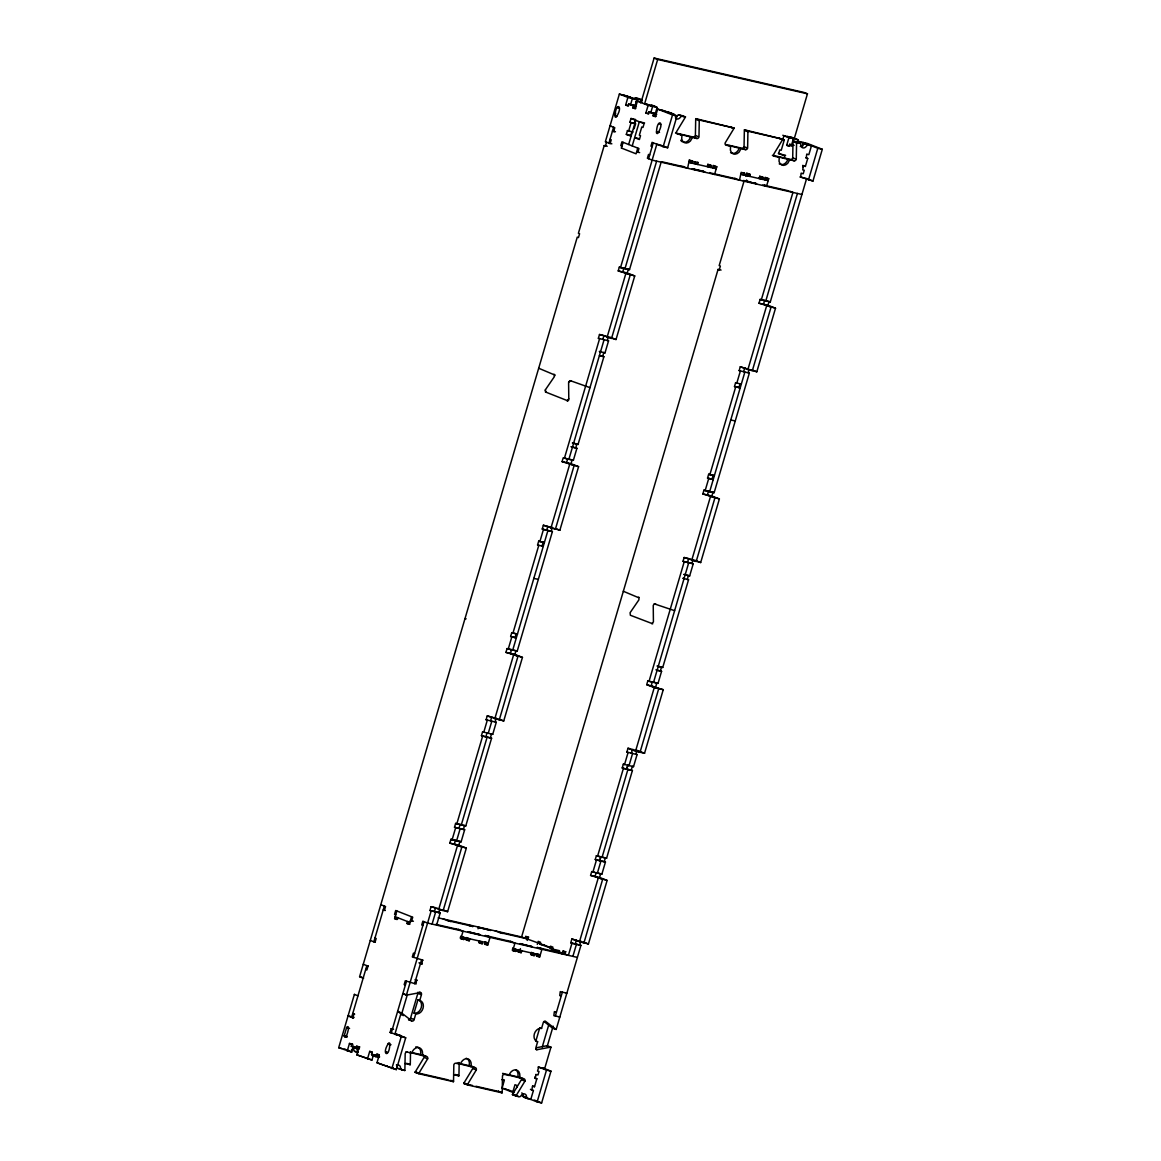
<?xml version="1.0" encoding="UTF-8"?>
<svg xmlns="http://www.w3.org/2000/svg" width="1161" height="1161" viewBox="0 0 1161 1161"><rect width="100%" height="100%" fill="white"/><g stroke="black" fill="none" stroke-linecap="round" stroke-linejoin="round"><path stroke-width="1.5" d="M398.658 1068.628L404.783 1070.515A1.988 1.524 -68.6 0 0 404.884 1069.963L405.174 1053.651A1.988 1.524 -68.6 0 1 407.235 1052.084L411.734 1053.114A6.981 5.355 -68.6 0 1 418.947 1047.643A6.981 5.355 -68.6 0 1 422.212 1055.523L426.711 1056.554A1.988 1.524 -68.6 0 1 427.654 1058.803L418.918 1073.185A1.988 1.524 -68.6 0 0 418.686 1073.707L415.116 1072.314A1.988 1.524 -68.6 0 1 415.348 1071.777L424.084 1057.395A1.988 1.524 -68.6 0 0 423.141 1055.146L411.778 1052.534M410.53 1051.91L410.297 1064.144A1.988 1.524 -68.6 0 1 410.21 1064.71L404.986 1063.505M418.686 1073.707L453.443 1081.689A1.988 1.524 -68.6 0 0 453.53 1081.123L453.835 1064.811A1.988 1.524 -68.6 0 1 455.896 1063.244L460.38 1064.274A6.981 5.355 -68.6 0 1 467.593 1058.803A6.981 5.355 -68.6 0 1 470.873 1066.683L475.371 1067.714A1.988 1.524 -68.6 0 1 476.3 1069.963L467.564 1084.345A1.988 1.524 -68.6 0 0 467.346 1084.867L463.776 1083.474A1.988 1.524 -68.6 0 1 463.994 1082.937L472.73 1068.555A1.988 1.524 -68.6 0 0 472.063 1066.408M459.175 1063.07L458.958 1075.304A1.988 1.524 -68.6 0 1 458.856 1075.87L453.646 1074.665M467.346 1084.867L502.089 1092.849A1.988 1.524 -68.6 0 0 502.191 1092.283L502.481 1075.971A1.988 1.524 -68.6 0 1 504.542 1074.404L509.04 1075.434A6.981 5.355 -68.6 0 1 516.253 1069.963A6.981 5.355 -68.6 0 1 519.518 1077.843L524.017 1078.874A1.988 1.524 -68.6 0 1 524.961 1081.123L516.224 1095.505A1.988 1.524 -68.6 0 0 515.992 1096.028L512.422 1094.634A1.988 1.524 -68.6 0 1 512.654 1094.097L521.391 1079.715A1.988 1.524 -68.6 0 0 521.173 1077.974M675.499 132.993L693.335 137.085A1.988 1.524 -68.6 0 0 695.395 135.532L695.7 119.206A2.003 1.538 -68.6 0 1 695.802 118.654L734.115 128.029A2.003 1.538 -68.6 0 1 733.897 128.552L725.161 142.934A1.988 1.524 -68.6 0 0 726.089 145.183L730.588 146.213L730.385 150.132A6.981 5.355 -68.6 0 0 739.093 152.135L741.066 148.623L745.565 149.653A1.988 1.524 -68.6 0 0 747.626 148.086L747.916 131.773A2.003 1.538 -68.6 0 1 748.018 131.208L744.448 129.814A2.003 1.538 -68.6 0 0 744.346 130.366L744.056 146.692A1.988 1.524 -68.6 0 1 741.995 148.245L725.77 144.53M695.802 118.654L699.372 120.047A2.003 1.538 -68.6 0 0 699.27 120.613L698.966 136.925A1.988 1.524 -68.6 0 1 696.905 138.493L680.143 134.357L681.928 135.053L681.725 138.972A6.981 5.355 -68.6 0 0 690.447 140.974L692.42 137.462M772.805 155.313L790.641 159.42A1.988 1.524 -68.6 0 0 792.702 157.852L793.007 141.54A2.003 1.538 -68.6 0 1 793.108 140.974L796.678 141.889L797.302 143.296M793.108 140.974L796.678 142.368A2.003 1.538 -68.6 0 0 796.577 142.934L796.272 159.246A1.988 1.524 -68.6 0 1 794.211 160.813L777.449 156.677L779.234 157.374L779.031 161.292A6.981 5.355 -68.6 0 0 787.753 163.295L789.727 159.783M566.96 400.618L567.787 400.806L545.525 391.997L545.452 389.69L554.261 376.832L554.348 374.829L538.675 368.24M652.714 623.791L630.365 615.257L630.089 612.718L638.898 599.86L638.985 597.842L623.312 591.254M344.149 1035.931C345.615 1041.344 348.721 1029.415 348.344 1028.457A1.495 0.958 -77.1 0 0 347.879 1026.672A1.495 0.958 -77.1 0 0 346.558 1027.761L344.149 1035.931L347.154 1036.628M567.236 400.676L568.788 398.862L568.6 382.462L570.719 380.779M674.614 610.671L654.223 603.836L653.237 605.491L653.425 621.89L651.872 623.704M353.51 1045.988L351.725 1052.098L338.693 1047.715L354.381 994.411L357.951 995.804M360.65 976.952L363.625 978.128A1.988 1.524 -68.6 0 1 363.175 978.099L359.605 976.706L577.278 237.105L578.468 237.57L579.586 233.753L578.396 233.288L604.213 145.56L607.218 146.242M630.002 96.987L619.379 94.056L605.345 141.744L610.105 143.616L611.223 139.799L610.033 139.335M606.535 142.208L605.403 146.025L604.213 145.56M615.678 113.372L615.083 115.418A1.495 0.958 -77.1 0 0 615.548 117.203A1.495 0.958 -77.1 0 0 616.868 116.129C623.472 105.404 615.664 101.863 615.083 115.418L616.868 116.129M384.364 906.073L373.842 941.832L375.337 942.181M613.588 127.246L608.915 143.137L611.862 143.819M353.568 1017.965L352.813 1017.791L353.931 1013.988L352.741 1013.509M385.191 910.529L384.436 910.355L385.554 906.538L380.793 904.666M614.401 131.701L613.661 131.527L614.779 127.71L610.018 125.852L610.918 126.056M347.226 1051.068L349.476 1043.434L352.712 1044.174M636.112 105.782L628.594 104.069L628.043 105.97L625.663 105.041L627.898 97.408L619.379 94.056M359.417 1048.92L351.29 1046.279L351.856 1044.378L349.476 1043.434M630.612 104.548L632.397 98.438L623.863 95.086M356.05 1048.151L356.616 1046.235L359.852 1046.99M641.917 102.183L637.418 101.152L635.183 108.771L632.803 107.842L633.355 105.927L628.594 104.069M397.57 917.64L397.004 919.541L394.624 918.612L396.859 910.979M621.411 148.057L623.094 142.324M631.091 136.243L626.33 134.386L627.462 130.569L633.137 132.064M629.886 122.297L631.004 118.48L635.502 119.51L634.385 123.327L635.575 123.806L629.886 122.297L634.385 123.327M635.111 105.578L636.91 99.469L627.433 96.494M373.291 1055.465L371.941 1060.037L356.746 1054.798L358.996 1047.178L356.616 1046.235M631.076 122.761L628.652 131.033L627.462 130.569M631.932 131.585L630.829 135.416L626.33 134.386M628.652 144.515L635.764 120.352M641.003 102.56L654.107 58.05L803.891 92.416L807.461 93.809L794.356 138.319L783.878 135.91L782.746 139.726L784.241 140.075L781.251 150.248L779.757 149.9L778.639 153.716L785.62 155.313M634.109 128.755L635.56 123.792M632.223 145.923L639.334 121.76L644.587 122.964M654.107 58.05L657.677 59.458L644.573 103.953L655.065 106.362L651.495 104.954M411.545 916.74L409.296 924.374L406.916 923.445L407.482 921.529L410.486 922.211M367.456 1059.006L369.706 1051.387L372.202 1051.953M656.328 113.734L648.825 112.007L648.259 113.909L645.879 112.98L648.128 105.346L637.418 101.152M637.766 148.086L636.083 153.818L621.411 148.057M379.647 1056.858L371.52 1054.217L372.086 1052.316L369.706 1051.387M650.842 112.486L652.627 106.377L646.503 103.982M376.28 1056.089L376.846 1054.188L379.342 1054.754M667.096 112.066L671.609 113.11L657.648 109.09L655.399 116.724L653.019 115.781L653.585 113.88L648.825 112.007M654.891 115.055L657.141 107.422L652.54 105.622M396.177 1034.088L405.697 1037.832L396.336 1069.615L376.977 1062.75L379.212 1055.117L376.846 1054.188M405.697 1037.832L390.096 1032.434L391.213 1028.631L391.968 1028.791M391.286 1032.913L406.495 981.248M413.505 957.404L424.026 921.645M648.578 158.723L653.251 142.832M389.791 1044.74C389.211 1058.295 381.403 1054.754 388.006 1044.029A1.495 0.958 -77.1 0 1 389.327 1042.955A1.495 0.958 -77.1 0 1 389.791 1044.74L388.006 1044.029L391.01 1044.726M658.316 132.398C664.919 121.687 657.111 118.146 656.531 131.701A1.495 0.958 -77.1 0 0 656.995 133.486A1.495 0.958 -77.1 0 0 658.316 132.398L656.531 131.701L659.521 132.383M436.594 925.114L440.15 913.025L429.962 910.5L431.094 906.683L435.578 907.713L434.461 911.53L435.651 911.995L432.095 924.083M431.094 906.683L447.609 911.704L466.33 848.125L449.8 843.104L450.932 839.301L461.106 841.827L464.661 829.738L454.502 827.227L455.62 823.41L465.779 825.935L491.596 738.193L481.438 735.668L482.57 731.851L492.714 734.376L496.269 722.287L495.079 721.823L496.197 718.006M482.57 731.851L483.745 732.315L487.286 720.241L486.096 719.776L487.228 715.96L490.218 716.642M487.228 715.96L503.729 720.966L522.45 657.387L505.935 652.38L507.067 648.564L517.225 651.089L552.404 531.564L542.245 529.039L543.363 525.222L555.393 529.213L574.085 465.634L566.553 462.673M510.637 636.489L516.297 637.984L510.637 636.489L511.754 632.672L517.443 634.167L511.754 632.672M512.944 633.137L538.762 545.409L537.572 544.944L538.704 541.128L544.364 542.622L538.704 541.128M543.363 525.222L559.863 530.243L578.584 466.664L562.069 461.643L563.201 457.826L573.36 460.351L576.915 448.277L571.241 446.782L576.915 448.277M564.391 458.305L599.569 338.78L598.379 338.301L599.497 334.499L603.996 335.529L602.864 339.331L604.054 339.81L568.875 459.335L564.696 458.174M599.497 334.499L616.027 339.52L634.733 275.941L618.203 270.919L619.335 267.103L629.509 269.628L661.131 162.177M406.263 994.861L403.288 993.7A1.988 1.524 -68.6 0 1 402.838 993.685L406.408 995.079L431.152 910.964M461.106 841.827L452.108 839.766L455.663 827.677L454.502 827.227M465.779 825.935L456.81 823.875L482.628 736.132L481.438 735.668M517.225 651.089L508.257 649.028L511.812 636.954M539.88 541.592L543.435 529.503L542.245 529.039M629.509 269.628L620.525 267.567L656.821 144.225L661.32 145.256M401.445 1014.685L407.38 994.498M515.121 637.52L516.253 633.703M543.188 542.158L542.071 545.975L543.261 546.439L537.572 544.944M547.832 526.252L546.729 530.069L547.919 530.533L512.741 650.058L511.537 649.594L510.434 653.411L517.966 656.371L499.259 719.951L491.698 716.976L490.595 720.807L491.785 721.271L488.23 733.346L487.04 732.881L485.937 736.698L487.127 737.162L461.309 824.905L460.09 824.426L458.987 828.257L460.162 828.707L456.607 840.796L455.417 840.332L454.299 844.134L461.831 847.095L443.125 910.674L437.087 908.308M566.568 462.673L567.671 458.856M414.55 983.686L421.574 959.842M656.633 161.147L625.01 268.597L623.82 268.133L622.702 271.95L630.234 274.91L611.528 338.475L605.491 336.109M400.574 1036.642L400.85 1035.685L395.785 1033.943M405.363 985.065L404.173 984.601L405.305 980.784L416.044 984.02L416.581 979.986M419.847 963.427L421.951 964.007L422.473 959.958M391.852 1068.584L401.198 1036.802M438.626 909.643L457.332 846.064M494.76 718.92L513.467 655.341M550.894 528.182L569.616 464.603M607.029 337.445L625.75 273.88M662.147 110.121L677.023 115.955L667.662 147.752L663.163 146.721L672.524 114.924L657.648 109.09M440.15 913.025L438.96 912.561L439.7 910.021M466.33 848.125L458.784 845.164L459.916 841.362M463.471 829.273L464.589 825.456M490.406 737.728L491.538 733.912L492.714 734.376M522.45 657.387L514.904 654.427L516.035 650.624M551.214 531.099L552.331 527.283M578.584 466.664L571.038 463.703L572.17 459.887L569.166 459.205M575.74 447.812L576.857 443.995L572.373 442.965L578.047 444.46L603.88 356.732L599.686 355.571M602.69 356.267L603.807 352.451L604.997 352.915L608.553 340.841L607.363 340.362L608.103 337.822M634.733 275.941L627.201 272.98L628.319 269.163M417.916 992.249A1.988 1.524 -68.6 0 1 417.858 993.337L410.559 1018.139A1.988 1.524 -68.6 0 1 408.498 1019.706L409.093 1019.938M415.812 1013.814L414.027 1013.118L417.96 999.766L419.745 1000.463A6.981 5.355 -68.6 0 1 423.025 1008.343A6.981 5.355 -68.6 0 1 415.812 1013.814L414.129 1019.547A1.988 1.524 -68.6 0 1 412.068 1021.1L401.59 1012.972A1.988 1.524 -68.6 0 0 401.184 1012.784L394.856 1034.306L400.85 1035.685M419.745 1000.463L421.428 994.745A1.988 1.524 -68.6 0 0 420.485 992.495L419.295 992.031M463.805 939.496L460.235 938.088L460.786 936.187L464.356 937.595L463.805 939.496L460.801 938.814L463.05 931.18L458.29 929.308M689.242 160.392L687.588 168.258L682.828 166.386M689.257 159.913L692.827 161.306L692.275 163.222L688.705 161.814M466.054 937.537L469.857 938.843L469.291 940.758L466.301 940.076L466.258 937.928M694.728 161.655L694.176 163.556M697.732 162.337L697.761 164.485L694.917 163.498M478.027 928.785L478.448 927.363L490.74 930.425L477.911 927.276L480.233 928.06M478.84 941.861L479.13 940.903M482.236 941.6L482.279 943.733L479.275 943.051L479.841 941.136M707.746 166.763L707.717 164.63M707.731 164.151L711.301 165.544L710.75 167.46L707.18 166.052M511.406 941.687L485.254 935.49L490.015 937.362L487.765 944.996L484.776 944.314L484.732 942.166M713.202 165.892L712.651 167.794M713.231 165.413L716.801 166.807L714.552 174.44L709.792 172.568M512.567 948.581L513.336 948.247M512.712 948.102L516.282 949.495L515.716 951.41L512.727 950.728L514.976 943.095L510.216 941.223M741.168 172.307L739.513 180.158L734.753 178.301M744.157 172.989L744.201 175.137L740.631 173.729M721.054 270.092L718.064 269.41L521.594 936.971L541.403 944.14M743.998 181.29L719.181 265.593L720.371 266.058L719.254 269.874L718.064 269.41M745.783 176.138L746.683 173.076M518.386 949.596L521.782 950.757L521.216 952.673L518.212 951.976L518.183 949.843M746.654 173.555L746.102 175.471M519.997 950.061L520.418 948.624M746.639 179.984C746.436 183.119 736.277 178.228 751.094 182.233M525.164 938.364L525.715 936.463L528.719 937.145M747.278 173.308L750.253 174.484L749.687 176.385L745.884 175.079M527.21 940.454L528.095 937.391L525.715 936.463M531.187 952.339L534.757 953.732L534.191 955.648L531.201 954.966L531.767 953.05L530.867 952.702M759.642 176.545L759.671 178.678L758.786 178.33M533.407 953.863L533.712 955.053M537.311 944.415L538.211 941.368L540.591 942.297L540.039 944.212L552.941 948.798M759.657 176.066L763.227 177.459L762.661 179.374L759.091 177.967M562.113 954.153L562.998 951.106L565.378 952.035L564.827 953.95L537.18 947.405L541.926 949.277L539.691 956.911L536.687 956.214L536.658 954.081M765.128 177.793L764.562 179.708M765.157 177.314L768.727 178.721L766.478 186.355L762.908 184.947M549.951 948.102L550.517 946.2L552.897 947.129L551.997 950.177M794.124 145.343L789.64 144.312L789.074 146.213L786.694 145.285L788.943 137.651L782.819 135.256M784.125 158.462L784.88 155.922L778.334 153.354M513.859 1092.603L512.741 1092.341L514.991 1084.708L517.371 1085.651L516.805 1087.552M791.192 146.315L793.413 138.681M797.012 142.759L797.912 139.712L790.264 136.708M539.778 1027.717L535.845 1041.069L537.63 1041.765L535.947 1047.483A1.988 1.524 -68.6 0 0 536.875 1049.733L550.517 1047.135A1.988 1.524 -68.6 0 1 550.967 1047.149L544.64 1068.671L538.051 1067.061M537.63 1041.765A6.981 5.355 -68.6 0 1 534.35 1033.885A6.981 5.355 -68.6 0 1 541.563 1028.414L543.246 1022.696A1.988 1.524 -68.6 0 1 545.307 1021.129L555.771 1029.27A1.988 1.524 -68.6 0 0 556.177 1029.444L580.935 945.33L570.762 942.805L571.88 938.988L583.91 942.979L602.617 879.399L595.085 876.439L596.203 872.622L601.891 874.117L605.447 862.042L595.274 859.517L596.391 855.701L606.593 858.24L632.411 770.498L622.209 767.958L623.341 764.141L633.514 766.681L637.07 754.592L635.88 754.128L636.997 750.311L644.544 753.271L663.25 689.692L646.706 684.671L647.838 680.854L653.541 682.363L688.691 562.824M802.425 146.721L803.412 143.34L798.463 141.395L807.432 143.456L822.307 149.29L812.947 181.072L800.524 176.936M571.88 938.988L588.409 944.009L607.116 880.43L590.586 875.409L591.718 871.592L594.708 872.274M623.341 764.141L624.516 764.606L628.072 752.531L626.882 752.067L627.999 748.25L630.989 748.932M689.649 575.943L683.989 574.448L689.649 575.943L693.204 563.869L683.016 561.329L684.134 557.512L688.633 558.543L687.53 562.374L688.72 562.838M684.134 557.512L700.678 562.548L719.385 498.969L702.84 493.933L703.972 490.116L714.16 492.656L749.338 373.131L748.148 372.666L748.903 370.127M707.542 478.056L713.202 479.537L707.542 478.056L708.66 474.239L714.349 475.734L708.66 474.239M734.492 386.497L735.61 382.68L741.298 384.189L740.108 383.71L738.976 387.527L740.167 387.992L734.492 386.497L738.976 387.527M735.61 382.68L736.8 383.145L740.355 371.07L739.165 370.606L740.283 366.789L752.313 370.78L771.035 307.201L763.488 304.24L764.62 300.423L765.81 300.902L797.433 193.452M740.283 366.789L756.812 371.81L775.519 308.231L759.004 303.21L760.121 299.393L770.294 301.933L806.605 178.591L800.016 176.98M570.762 942.805L571.952 943.269L568.397 955.343L550.836 948.697L559.573 950.699M601.891 874.117L592.908 872.056L596.464 859.982L595.274 859.517M606.593 858.24L597.581 856.165L623.399 768.437L622.209 767.958M655.921 669.824L661.581 671.305L658.026 683.394L649.028 681.318L684.206 561.793M714.16 492.656L705.162 490.595L708.718 478.506M709.85 474.704L735.682 386.961M770.294 301.933L761.311 299.872L792.934 192.421L789.77 191.173M542.245 1046.975L548.674 1025.119M524.656 1097.537L530.78 1099.423L533.407 1090.527L531.912 1090.179L532.435 1086.13M535.903 1074.375L535.366 1078.424L536.861 1078.758L534.524 1086.711L533.03 1086.362M536.498 1074.607L537.993 1074.955L539.023 1071.458L537.514 1071.11L538.646 1067.293M559.123 1016.731L559.834 1017.007L553.841 1015.643L554.377 1011.594M560.647 995.717L559.747 995.616L560.27 991.567M800.611 177.212L801.134 173.163M801.729 173.395L803.223 173.744L804.254 170.246L802.759 169.898L803.281 165.849M803.876 166.081L805.386 166.429L807.722 158.476L806.227 158.143L806.75 154.094M576.378 940.018L575.246 943.835L576.436 944.299L572.881 956.374M596.203 872.622L597.393 873.087L600.948 861.012L599.758 860.548L600.89 856.731L602.095 857.21L627.898 769.467L626.708 768.988L627.825 765.186L629.015 765.65L632.556 753.562L631.366 753.097M631.381 753.097L632.498 749.28L640.045 752.241L658.737 688.662L651.205 685.701L652.322 681.884M712.041 479.087L713.159 475.27M744.782 367.819L743.664 371.636L744.854 372.1L709.676 491.625L708.457 491.161L707.354 494.978L714.9 497.938L696.179 561.518L690.142 559.138M599.787 860.548L600.905 856.731M626.722 769.003L627.854 765.186M555.35 1015.977L562.359 992.147M807.345 154.326L808.84 154.674L811.466 145.764L807.838 145.023L806.518 145.996A3.991 3.062 -68.6 0 1 802.948 147.882A3.991 3.062 -68.6 0 1 800.858 144.69L800.248 143.282L796.852 141.932M547.223 1046.322L553.158 1026.15M579.412 941.948L598.133 878.369M644.544 753.271L635.531 751.211L654.253 687.631L646.706 684.671M691.666 560.473L710.387 496.893M747.829 369.749L766.536 306.17M579.745 944.865L580.863 941.049M607.116 880.43L599.584 877.469L600.701 873.652M655.718 686.731L656.836 682.929L653.846 682.233M693.204 563.869L692.014 563.404L693.146 559.587M719.385 498.969L711.853 496.008L712.97 492.191M775.519 308.231L767.987 305.27L769.104 301.454M604.271 861.578L605.403 857.761M631.221 770.033L632.339 766.216L633.514 766.681M660.406 670.855L661.538 667.038L657.039 666.008M688.473 575.479L687.356 579.295L688.546 579.76L662.728 667.502L658.229 666.472M542.26 1067.728L550.982 1071.168L541.621 1102.95L537.137 1101.92L546.483 1070.137L538.559 1067.017M808.448 180.042L817.808 148.26L802.933 142.426M640.553 102.807L642.004 100.412A2.017 1.538 -68.6 0 0 642.236 99.89L635.502 97.756L633.717 98.7M681.928 135.053L677.443 134.023A1.988 1.524 -68.6 0 1 676.5 131.773L685.237 117.392A2.017 1.538 -68.6 0 0 685.469 116.869L678.735 114.736L676.95 115.679A3.991 3.062 -68.6 0 1 676.224 116.593M779.234 157.374L774.75 156.343A1.988 1.524 -68.6 0 1 773.807 154.094L782.543 139.712A2.017 1.538 -68.6 0 0 782.775 139.189L744.448 129.814M420.485 992.495L406.858 995.108A1.988 1.524 -68.6 0 1 406.408 995.079M536.716 1047.686L546.947 1045.727A1.988 1.524 -68.6 0 1 547.397 1045.742M642.236 99.89L638.608 99.135L637.287 100.107A3.991 3.062 -68.6 0 1 635.647 101.704M692.275 168.896L704.814 171.872L702.971 171.204M744.433 180.71L756.551 183.772M467.97 931.732L480.277 934.794L467.97 931.732L469.755 932.428M519.896 943.632L532.188 946.708L519.896 943.632L521.681 944.343M657.677 59.458L807.461 93.809M627.898 97.408L636.91 99.469M648.128 105.346L657.141 107.422M788.943 137.651L797.912 139.712M803.412 143.34L807.911 144.37M670.666 113.473L674.251 114.373L674.875 115.795M685.469 116.869L681.841 116.115L680.52 117.087A3.991 3.062 -68.6 0 1 675.412 117.885M699.372 120.047L734.115 128.029M748.018 131.208L782.761 139.189M796.678 142.368L799.827 143.093M633.355 105.927L636.359 106.623M672.524 114.924L677.023 115.955M817.808 148.26L822.307 149.29M625.663 105.041L628.652 105.724M632.803 107.842L635.793 108.524M653.585 113.88L656.589 114.562M645.879 112.98L648.883 113.662M786.694 145.285L789.683 145.967M618.537 107.726L617.42 107.48L619.205 108.176M653.019 115.781L656.023 116.477M741.066 148.623L728.803 145.517L730.588 146.213M615.461 131.744L612.471 131.062L613.661 131.527M639.16 138.681L634.661 137.651L639.421 139.523L640.538 135.706L639.348 135.242L641.786 126.97L642.976 127.449L644.094 123.632L631.004 118.48M689.837 160.624L692.827 161.306M695.323 161.887L698.327 162.569M708.312 164.862L711.301 165.544M713.797 166.125L716.801 166.807M741.763 172.539L744.752 173.221M747.249 173.802L750.253 174.484M760.237 176.777L763.227 177.459M765.723 178.039L768.727 178.721M689.271 162.525L716.235 168.722L713.057 167.474M741.197 174.44L768.161 180.623L764.983 179.374M639.653 152.599L636.649 151.902L637.839 152.381L638.956 148.564L621.904 141.86L620.787 145.676L621.977 146.141M662.075 161.814L684.018 166.85M700.838 170.711L692.507 168.795L694.293 169.506M712.651 173.424L735.943 178.765M764.388 185.281L788.217 190.752M801.917 194.482L652.148 160.116L647.388 158.259L648.506 154.442L649.696 154.906M618.203 270.919L627.201 272.98M759.004 303.21L767.987 305.27M598.379 338.301L608.553 340.841M739.165 370.606L749.338 373.131M604.997 352.915L599.308 351.42L600.498 351.885M599.381 355.701L603.88 356.732M553.971 374.292L554.74 374.655M555.002 375.308L554.465 376.004M570.994 380.837L569.877 380.677M569.877 381.156L568.875 381.65M589.977 387.643L570.428 380.706M730.762 419.948L735.261 420.979M545.235 390.531L545.452 389.69M545.83 391.475L545.525 391.997M568.527 399.674L568.788 398.862M568.629 400.429L567.511 400.647M562.069 461.643L571.038 463.703M702.84 493.933L711.853 496.008M683.016 561.329L692.014 563.404M543.435 529.503L552.404 531.564M688.546 579.76L682.857 578.265L684.047 578.729M638.376 597.175L639.174 597.436M654.514 603.705L655.631 603.851M533.828 578.367L538.312 579.397M465.01 618.566L466.127 618.828M657.097 670.274L661.581 671.305M505.935 652.38L514.904 654.427M654.253 687.631L663.25 689.692M486.096 719.776L496.269 722.287M626.882 752.067L637.07 754.592M482.628 736.132L491.596 738.193M623.399 768.437L632.411 770.498M455.663 827.677L464.661 829.738M596.464 859.982L605.447 862.042M449.8 843.104L458.784 845.164M590.586 875.409L599.584 877.469M429.962 910.5L438.96 912.561M571.952 943.269L580.935 945.33M438.147 917.829L521.71 937M446.782 920.383L471.743 926.115M498.693 932.298L528.24 939.075M540.039 944.212L544.524 945.243M384.364 910.137L383.246 909.89L384.436 910.355M562.998 951.106L566.002 951.788M435.854 924.359L459.48 929.772M577.38 957.404L427.596 923.053L422.836 921.181L421.719 924.998L422.909 925.462M413.418 921.239L410.428 920.557L411.618 921.021L412.735 917.205L395.683 910.514L394.566 914.331L395.756 914.795M394.624 918.612L397.628 919.294M406.916 923.445L409.92 924.127M461.367 936.898L488.331 943.08L485.153 941.847M513.293 948.813L540.242 954.995L537.079 953.747M516.892 951.091L521.216 952.673M423.068 960.191L412.315 956.94L413.447 953.123L414.637 953.587M560.865 991.799L566.858 993.177L566.147 992.887M368.327 966.025L366.832 965.676L351.623 1017.326L353.118 1017.675M417.176 980.218L415.087 979.637M554.973 1011.826L555.872 1011.928M353.931 1013.988L354.685 1014.148M354.047 1017.297L348.053 1015.933L352.813 1017.791M393.535 1029.357L391.213 1028.631M390.096 1032.434L390.851 1032.608M546.483 1070.137L550.982 1071.168M349.563 1028.443L346.558 1027.761L348.344 1028.457M347.226 1036.396L344.222 1035.699L346.007 1036.41M345.934 1036.642L347.066 1036.904M457.187 1062.954L470.176 1065.929M502.597 1073.374L520.447 1077.466M422.212 1055.523L409.949 1052.417L411.734 1053.114M459.001 1062.489A6.981 5.355 -68.6 0 0 458.595 1063.578L470.873 1066.683M519.518 1077.843L507.255 1074.738L509.04 1075.434M387.164 1052.33L385.67 1051.982L387.455 1052.679M351.856 1044.378L352.596 1044.537M504.396 1080.136L501.9 1079.57L504.28 1080.499L502.031 1088.133L512.741 1092.341M351.29 1046.279L355.788 1047.309M371.52 1054.217L376.004 1055.247M338.693 1047.715L341.697 1048.398M343.975 1048.934L345.557 1049.297M353.234 1047.73A3.991 3.062 -68.6 0 1 353.786 1049.82A1.988 1.524 -68.6 0 0 354.816 1051.416L357.98 1052.142A1.988 1.524 -68.6 0 0 358.081 1051.576M377.093 1056.525L371.883 1055.334L378.936 1057.526M349.127 1050.69L346.762 1050.154L351.725 1052.098M356.746 1054.798L371.941 1060.037M503.526 1088.481L506.515 1089.163M376.977 1062.75L396.336 1069.615M525.628 1096.855L522.261 1096.071L537.137 1101.92M386.424 1065.725L387.208 1065.914M415.116 1072.314L448.131 1079.875M463.776 1083.474L472.454 1085.462M475.937 1086.261L498.519 1091.442A1.988 1.524 -68.6 0 0 498.62 1090.876M512.422 1094.634L518.561 1096.521M527.21 1098.03L524.061 1097.305A1.988 1.524 -68.6 0 1 523.016 1095.708A3.991 3.062 -68.6 0 0 521.782 1092.893M391.576 1067.496L393.158 1067.859M515.992 1096.028L519.156 1096.753A1.988 1.524 -68.6 0 0 520.941 1095.81A3.991 3.062 -68.6 0 1 524.511 1093.909A3.991 3.062 -68.6 0 1 526.586 1097.101A1.988 1.524 -68.6 0 0 527.631 1098.698M756.435 183.612L754.418 183.003L756.203 183.699M787.303 136.272L793.427 138.681M807.708 144.806L804.733 143.645L802.948 144.588A3.991 3.062 -68.6 0 1 800.306 146.518M793.602 141.773L796.577 142.934M781.861 139.131L784.241 140.075M781.948 139.48L778.973 138.319A2.017 1.538 -68.6 0 0 779.205 137.782M789.64 144.312L792.803 145.56M744.941 130.612L747.916 131.773M733.302 128.32L730.327 127.159A2.003 1.538 -68.6 0 0 730.545 126.622M805.937 157.78L807.722 158.476M696.295 119.438L699.27 120.613M792.702 157.852L795.677 159.013M636.097 97.988L639.072 99.164M678.735 114.736L683.452 116.695M640.219 99.715L642.004 100.412M791.236 159.652L794.211 160.813M670.855 113.023L673.83 114.199M802.701 165.384L805.386 166.429M772.37 155.414L774.155 156.111M744.056 146.692L747.031 147.853M633.093 105.1L636.286 106.348M653.324 113.038L656.516 114.286M742.59 148.492L745.565 149.653M806.605 178.591L812.947 181.072M695.395 135.532L698.371 136.693M693.93 137.317L696.905 138.493M658.867 123.748L660.653 124.459M764.707 185.165L765.897 185.629M662.902 145.88L667.662 147.752M663.163 146.721L652.061 142.353L650.944 146.17L652.134 146.634M702.492 171.088L704.277 171.784M679.838 165.704L681.028 166.168M760.121 299.393L761.311 299.872M619.335 267.103L620.525 267.567M752.284 370.04L756.812 371.81M609.989 337.14L616.027 339.52M703.972 490.116L705.162 490.595M576.857 443.995L578.047 444.46M572.17 459.887L573.36 460.351M694.641 560.183L700.678 562.548M556.859 529.053L559.863 530.243M661.538 667.038L662.728 667.502M656.836 682.929L658.026 683.394M647.838 680.854L649.028 681.318M507.067 648.564L508.257 649.028M627.999 748.25L635.531 751.211M499.215 719.196L503.729 720.966M596.391 855.701L597.581 856.165M591.718 871.592L592.908 872.056M455.62 823.41L456.81 823.875M450.932 839.301L452.108 839.766M583.881 942.224L588.409 944.009M542.521 944.444L552.796 948.479M443.096 909.934L447.609 911.704M501.697 932.98L502.887 933.459L495.123 930.89M540.17 948.102L541.36 948.566M488.433 929.656L490.218 930.353M529.88 945.925L531.665 946.636M468.173 924.707L472.933 926.58L468.739 925.433M507.212 940.541L508.402 941.005M449.771 921.079L450.961 921.544L443.212 918.99M488.244 936.187L489.434 936.651M536.121 955.503L539.691 956.911M530.621 954.24L534.191 955.648M477.955 934.01L479.74 934.721M512.146 950.003L515.716 951.41M455.301 928.626L456.491 929.09M484.195 943.588L487.765 944.996M478.709 942.34L482.279 943.733M465.721 939.351L469.291 940.758M395.175 916.697L409.862 922.458M374.974 938.015L376.164 938.48L375.032 942.297L370.272 940.425M418.976 962.832L421.951 964.007M552.796 1028.095L555.771 1029.27M556.177 1029.444L552.607 1028.036A1.988 1.524 -68.6 0 1 552.201 1027.862L544.349 1021.767M540.663 1028.065L541.563 1028.414M363.262 964.269L368.022 966.141L366.891 969.957L365.7 969.493M417.858 993.337L420.833 994.513M546.947 1045.727L550.967 1047.149M535.685 1049.268L536.875 1049.733M401.59 1012.972L397.628 1011.391A1.988 1.524 -68.6 0 1 398.02 1011.565L403.259 1015.628M411.154 1018.371L414.129 1019.547M410.283 1020.403L411.473 1020.867M534.771 1078.192L536.861 1078.758M521.637 1077.93L523.422 1078.642M521.986 1079.948L524.961 1081.123M503.352 1073.94L504.542 1074.404M532.739 1086.014L534.524 1086.711M471.801 1066.306L474.776 1067.481M530.432 1089.352L533.407 1090.527M473.325 1068.788L476.3 1069.963M458.595 1063.578L460.38 1064.274M423.141 1055.146L426.116 1056.321M508.054 1089.758L512.64 1091.572M534.191 1100.033L541.621 1102.95M424.679 1057.627L427.654 1058.803M406.045 1051.619L407.235 1052.084M512.654 1094.097L515.629 1095.273M457.173 1074.607L458.363 1075.071M501.001 1091.819L502.191 1092.283M455.286 1074.462L458.856 1075.87M499.709 1091.906L502.089 1092.849M463.994 1082.937L466.969 1084.113M451.745 1080.427L453.53 1081.123M406.64 1063.302L410.21 1064.71M449.873 1080.281L453.443 1081.689M372.71 1055.03L375.685 1056.205A1.988 1.524 -68.6 0 0 375.453 1056.728M415.348 1071.777L418.323 1072.953M404.783 1070.515L398.063 1068.396A1.988 1.524 -68.6 0 1 397.018 1066.799A3.991 3.062 -68.6 0 0 396.467 1064.71M354.816 1051.416L357.791 1052.592M670.26 112.791L671.305 114.388M630.597 97.219L631.569 98.264M627.027 95.812L627.999 96.856M779.205 163.861L782.441 164.601A6.966 5.355 -68.6 0 0 787.942 159.086M730.559 152.701L733.796 153.441A6.966 5.355 -68.6 0 0 739.281 147.926M638.666 98.482A2.017 1.538 -68.6 0 1 638.434 99.019M360.055 976.72A1.988 1.524 -68.6 0 1 359.605 976.706M354.381 994.411A1.988 1.524 -68.6 0 1 354.787 994.585M357.98 1052.635A1.988 1.524 -68.6 0 1 357.356 1051.227A3.991 3.062 -68.6 0 0 355.281 1048.035A3.991 3.062 -68.6 0 0 351.71 1049.921A1.988 1.524 -68.6 0 1 351.348 1050.386M803.601 165.733A1.495 0.958 -77.1 0 1 802.846 166.763M535.032 1076.711A1.495 0.958 -77.1 0 1 535.076 1078.061M681.899 115.461A2.017 1.538 -68.6 0 1 681.667 115.998M690.635 136.766A6.966 5.355 -68.6 0 1 685.135 142.281L681.899 141.54A6.966 5.355 -68.6 0 1 680.723 140.249M417.96 999.766A6.981 5.355 -68.6 0 1 421.24 1007.646A6.981 5.355 -68.6 0 1 414.027 1013.118M401.619 1069.803A1.988 1.524 -68.6 0 1 400.589 1068.207A3.991 3.062 -68.6 0 0 396.583 1065.319M415.812 1046.845A6.981 5.355 -68.6 0 1 420.427 1054.812M466.229 1058.222A6.981 5.355 -68.6 0 1 469.088 1065.972M515.687 1069.76A6.981 5.355 -68.6 0 1 517.733 1077.132"/></g></svg>
